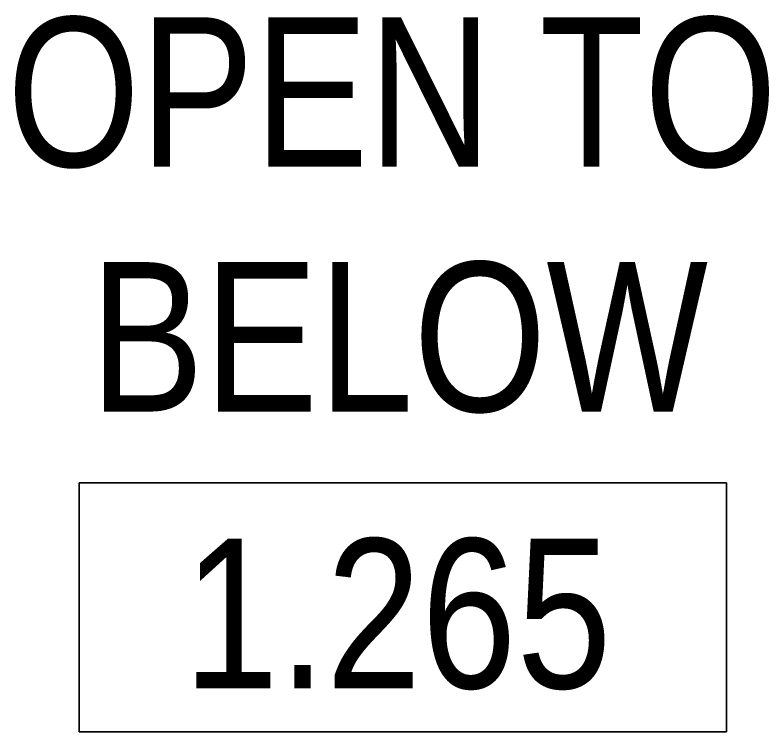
# Model space of a CAD drawing. Header units: inches. Extents: x -3598 to -1628, y -3458 to -206.
# Drawn here: x -1951.71 to -1906.29, y -3206.14 to -3162.95 of the extents above; entities that cross this region are included whole.
import ezdxf

# ---------------------------------------------------------------- set-up
doc = ezdxf.new("R2010")
doc.units = ezdxf.units.IN
doc.header["$MEASUREMENT"] = 0
doc.layers.add('A-AREA-IDEN', color=2, linetype='Continuous', lineweight=9)
doc.styles.add('Arial Narrow', font='ARIALN.TTF', dxfattribs={"height": 9})

# ---------------------------------------------------------------- blocks, each defined once
blk = doc.blocks.new('Room Tag- BSALS - Room Tag-28050-MEZZANINE - CAD')
at = {"layer": 'A-AREA-IDEN'}
for p, q in [((-0.203125, -0.171875), (-0.203125, -0.015625)), ((-0.203125, -0.015625), (0.203125, -0.015625)), ((0.203125, -0.015625), (-0.203125, -0.015625)), ((-0.203125, -0.015625), (-0.203125, -0.171875)), ((0.203125, -0.015625), (0.203125, -0.171875)), ((0.203125, -0.171875), (0.203125, -0.015625)), ((0.203125, -0.171875), (-0.203125, -0.171875)), ((-0.203125, -0.171875), (0.203125, -0.171875))]:
    blk.add_line(p, q, dxfattribs=at)

msp = doc.modelspace()

# ---------------------------------------------------------------- block references
at = {"layer": 'A-AREA-IDEN', "xscale": 95.99999999999994, "yscale": 95.99999999999994, "zscale": 95.99999999999994}
msp.add_blockref('Room Tag- BSALS - Room Tag-28050-MEZZANINE - CAD', (-1928.344, -3189.637), dxfattribs=at)

# ---------------------------------------------------------------- texts
at = {"layer": 'A-AREA-IDEN', "char_height": 9, "attachment_point": 1, "style": 'Arial Narrow'}
for s, insert, width in [('OPEN TO', (-1952.201, -3163.084), 57.57), ('OPEN TO', (-1952.201, -3163.084), 57.57), ('BELOW', (-1947.201, -3177.834), 45.753), ('BELOW', (-1947.201, -3177.834), 45.753), ('1.265', (-1941.566, -3194.501), 31.512)]:
    msp.add_mtext(s, dxfattribs=dict(at, insert=insert, width=width))

doc.saveas('drawing.dxf')
